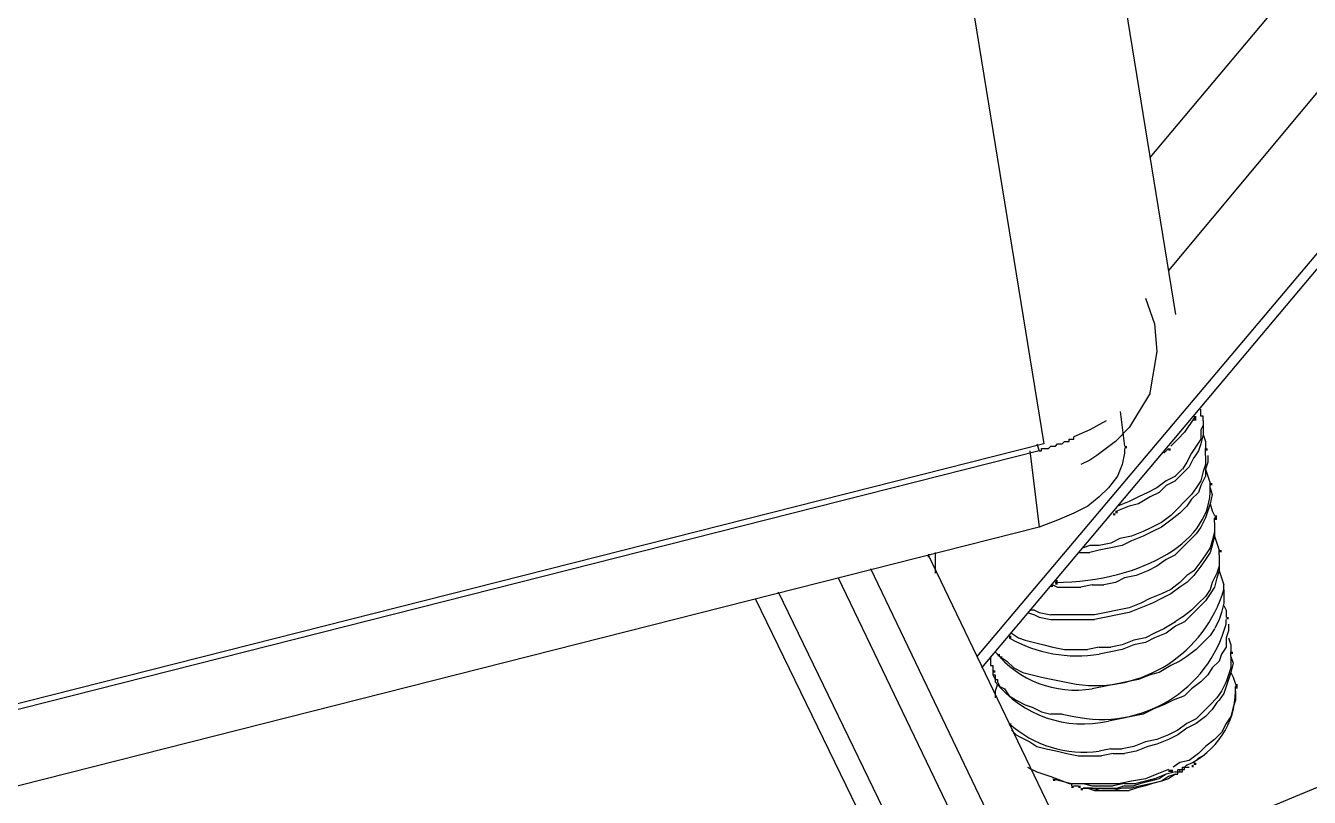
# Model space of a CAD drawing. Header units: millimetres. Extents: x 25 to 550, y -188 to 205.
# Drawn here: x 225.04 to 240.73, y -114.62 to -105.19 of the extents above; entities that cross this region are included whole.
import ezdxf

# ---------------------------------------------------------------- set-up
doc = ezdxf.new("R2010")
doc.units = ezdxf.units.MM
doc.layers.add('PDF_图层 1', color=7, linetype='Continuous', true_color=0x231f20)

msp = doc.modelspace()

# ---------------------------------------------------------------- linework, layer by layer
at = {"layer": 'PDF_图层 1', "color": 7, "lineweight": -3}
for points in [[(236.071, -90.124), (239.091, -108.718)], [(234.463, -91.732), (237.482, -110.298)], [(240.981, -104.175), (238.78, -106.799)], [(241.715, -104.937), (239.006, -108.182)], [(262.877, -105.332), (234.492, -117.126)], [(241.884, -106.715), (236.664, -112.894)], [(241.8, -106.997), (236.72, -113.035)], [(238.724, -108.521), (238.836, -108.831)], [(238.837, -108.831), (238.865, -109.17)], [(238.865, -109.17), (238.78, -109.677)], [(238.781, -109.678), (238.527, -110.1)], [(238.414, -109.903), (238.47, -110.326)], [(239.401, -109.959), (239.401, -109.875)], [(238.244, -110.016), (238.047, -110.129), (237.849, -110.213)], [(238.527, -110.1), (238.357, -110.27)], [(239.26, -110.072), (239.204, -110.157)], [(239.316, -109.988), (239.26, -110.073)], [(239.429, -110.016), (239.429, -109.96), (239.401, -109.96)], [(239.429, -110.072), (239.401, -110.129)], [(239.429, -110.016), (239.429, -110.101)], [(239.429, -110.016), (239.429, -110.072)], [(239.429, -110.1), (239.429, -110.186)], [(237.426, -110.383), (237.454, -110.383), (237.454, -110.354), (237.511, -110.354), (237.539, -110.354), (237.567, -110.326), (237.624, -110.326), (237.651, -110.298), (237.708, -110.298), (237.736, -110.27), (237.765, -110.27), (237.793, -110.27), (237.793, -110.242), (237.849, -110.242), (237.849, -110.214)], [(239.119, -110.242), (239.034, -110.327)], [(239.204, -110.157), (239.119, -110.242)], [(239.401, -110.242), (239.345, -110.327)], [(239.401, -110.129), (239.401, -110.242)], [(239.429, -110.185), (239.401, -110.298)], [(239.429, -110.185), (239.458, -110.27), (239.458, -110.354)], [(237.426, -110.383), (139.826, -135.1)], [(237.482, -110.298), (139.882, -135.016)], [(237.313, -110.383), (237.426, -111.314)], [(237.398, -110.298), (237.426, -110.383)], [(238.47, -110.354), (238.47, -110.411), (238.441, -110.552), (238.385, -110.693), (238.273, -110.835), (238.16, -110.947), (238.019, -111.06), (237.849, -111.145), (237.652, -111.229), (237.426, -111.314)], [(238.357, -110.27), (238.131, -110.439)], [(239.006, -110.354), (238.95, -110.411)], [(239.288, -110.411), (239.232, -110.524)], [(239.345, -110.326), (239.289, -110.411)], [(239.373, -110.383), (239.317, -110.468)], [(239.401, -110.298), (239.373, -110.383)], [(239.457, -110.439), (239.457, -110.354)], [(238.047, -110.496), (237.934, -110.552)], [(239.457, -110.439), (239.457, -110.496), (239.457, -110.552), (239.429, -110.637), (239.401, -110.75), (239.345, -110.834), (239.289, -110.919), (239.204, -111.004), (239.119, -111.088), (239.035, -111.173), (238.921, -111.257), (238.808, -111.314), (238.696, -111.37), (238.555, -111.427), (238.413, -111.455), (238.301, -111.511), (238.16, -111.54), (238.047, -111.54), (237.962, -111.568)], [(238.131, -110.439), (238.047, -110.496)], [(239.232, -110.524), (239.176, -110.609)], [(239.316, -110.467), (239.26, -110.58)], [(239.486, -110.524), (239.457, -110.609)], [(239.486, -110.439), (239.486, -110.524)], [(239.091, -110.693), (238.978, -110.75)], [(239.175, -110.608), (239.09, -110.693)], [(239.175, -110.665), (239.09, -110.75)], [(239.26, -110.58), (239.175, -110.665)], [(239.457, -110.693), (239.401, -110.806)], [(239.457, -110.608), (239.486, -110.693), (239.514, -110.778)], [(239.457, -110.608), (239.457, -110.693)], [(238.752, -110.891), (238.639, -110.947)], [(238.865, -110.834), (238.752, -110.891)], [(238.893, -110.891), (238.781, -110.947)], [(238.978, -110.75), (238.865, -110.834)], [(238.978, -110.806), (238.893, -110.891)], [(239.091, -110.75), (238.978, -110.806)], [(239.373, -110.891), (239.288, -110.975)], [(239.401, -110.806), (239.373, -110.891)], [(239.514, -110.834), (239.514, -110.778)], [(239.514, -110.834), (239.542, -110.919)], [(238.527, -111.004), (238.385, -111.06)], [(238.639, -110.947), (238.527, -111.004)], [(238.639, -111.032), (238.527, -111.06)], [(238.781, -110.947), (238.639, -111.032)], [(239.288, -110.975), (239.232, -111.06)], [(239.514, -111.032), (239.486, -111.116)], [(239.542, -110.919), (239.514, -111.032)], [(239.514, -111.032), (239.542, -111.116), (239.57, -111.173)], [(238.527, -111.06), (238.385, -111.116)], [(239.147, -111.145), (239.035, -111.229)], [(239.232, -111.06), (239.147, -111.145)], [(239.457, -111.201), (239.401, -111.314)], [(239.486, -111.116), (239.457, -111.201)], [(239.57, -111.257), (239.57, -111.201)], [(237.426, -111.314), (139.854, -136.032)], [(239.57, -111.257), (239.57, -111.314), (239.57, -111.37), (239.542, -111.483), (239.514, -111.568), (239.458, -111.653), (239.401, -111.737), (239.317, -111.85), (239.232, -111.907), (239.147, -111.991), (239.034, -112.076), (238.921, -112.132), (238.78, -112.188), (238.668, -112.245), (238.526, -112.302), (238.385, -112.33), (238.244, -112.358), (238.103, -112.386), (237.962, -112.386), (237.821, -112.386), (237.68, -112.386), (237.567, -112.386)], [(238.922, -111.314), (238.809, -111.37)], [(239.034, -111.229), (238.922, -111.314)], [(239.401, -111.314), (239.345, -111.399)], [(239.57, -111.257), (239.57, -111.342)], [(239.57, -111.342), (239.57, -111.427)], [(238.555, -111.483), (238.442, -111.54)], [(238.696, -111.427), (238.554, -111.483)], [(238.809, -111.37), (238.696, -111.427)], [(239.26, -111.483), (239.175, -111.568)], [(239.345, -111.399), (239.26, -111.483)], [(239.57, -111.427), (239.542, -111.54)], [(239.57, -111.427), (239.599, -111.511)], [(239.598, -111.511), (239.627, -111.596)], [(236.071, -111.653), (240.191, -120.23)], [(236.1, -111.653), (236.071, -111.653), (236.071, -111.681)], [(236.156, -111.624), (236.156, -111.878)], [(237.906, -111.624), (238.047, -111.624)], [(238.16, -111.596), (238.047, -111.624)], [(238.301, -111.568), (238.16, -111.596)], [(238.442, -111.54), (238.301, -111.568)], [(239.091, -111.653), (238.978, -111.709)], [(239.175, -111.568), (239.09, -111.653)], [(239.514, -111.624), (239.458, -111.709)], [(239.542, -111.54), (239.514, -111.624)], [(239.627, -111.653), (239.627, -111.596)], [(239.627, -111.653), (239.627, -111.765)], [(239.627, -111.653), (239.627, -111.737)], [(235.366, -111.822), (239.486, -120.428)], [(238.865, -111.794), (238.752, -111.85)], [(238.978, -111.709), (238.865, -111.794)], [(239.401, -111.794), (239.316, -111.907)], [(239.457, -111.709), (239.401, -111.794)], [(239.627, -111.794), (239.598, -111.878)], [(239.627, -111.737), (239.627, -111.794)], [(239.627, -111.765), (239.627, -111.85)], [(234.971, -111.935), (239.373, -121.105)], [(238.47, -111.935), (238.357, -111.991)], [(238.611, -111.907), (238.47, -111.935)], [(238.752, -111.85), (238.611, -111.907)], [(239.316, -111.907), (239.232, -111.991)], [(239.598, -111.878), (239.542, -111.991)], [(239.598, -111.935), (239.57, -112.048)], [(239.627, -111.85), (239.598, -111.935)], [(239.627, -111.85), (239.655, -111.935), (239.683, -112.019)], [(234.238, -112.104), (236.805, -117.408)], [(237.595, -112.019), (237.652, -112.048), (237.793, -112.048), (237.934, -112.048)], [(238.075, -112.019), (237.934, -112.048)], [(238.075, -112.019), (238.216, -112.019)], [(238.357, -111.991), (238.216, -112.019)], [(239.034, -112.132), (238.922, -112.189)], [(239.147, -112.048), (239.035, -112.132)], [(239.232, -111.991), (239.147, -112.048)], [(239.514, -112.076), (239.458, -112.161)], [(239.514, -112.132), (239.458, -112.217)], [(239.542, -111.991), (239.514, -112.076)], [(239.57, -112.048), (239.514, -112.132)], [(239.683, -112.076), (239.683, -112.019)], [(239.683, -112.076), (239.683, -112.161)], [(233.955, -112.189), (236.382, -117.183)], [(238.668, -112.302), (238.527, -112.358)], [(238.809, -112.245), (238.667, -112.302)], [(238.922, -112.189), (238.809, -112.245)], [(239.373, -112.245), (239.288, -112.33)], [(239.373, -112.302), (239.288, -112.386)], [(239.457, -112.161), (239.373, -112.245)], [(239.457, -112.217), (239.373, -112.302)], [(239.683, -112.245), (239.655, -112.358)], [(239.683, -112.161), (239.683, -112.245)], [(239.683, -112.273), (239.712, -112.33), (239.712, -112.415)], [(237.285, -112.358), (237.37, -112.386), (237.426, -112.415), (237.567, -112.443), (237.708, -112.443), (237.821, -112.443), (237.962, -112.443), (238.103, -112.443)], [(237.37, -112.33), (237.313, -112.33)], [(237.37, -112.33), (237.426, -112.358)], [(237.426, -112.358), (237.567, -112.386)], [(238.244, -112.415), (238.103, -112.443)], [(238.385, -112.386), (238.244, -112.415)], [(238.527, -112.358), (238.385, -112.386)], [(239.175, -112.415), (239.09, -112.471)], [(239.288, -112.33), (239.176, -112.415)], [(239.288, -112.386), (239.203, -112.471)], [(239.627, -112.443), (239.571, -112.555)], [(239.655, -112.358), (239.627, -112.443)], [(239.711, -112.499), (239.711, -112.443)], [(237.087, -112.612), (237.172, -112.668), (237.257, -112.697), (237.37, -112.724), (237.482, -112.753), (237.595, -112.781), (237.736, -112.81), (237.878, -112.81), (238.018, -112.81)], [(238.837, -112.612), (238.724, -112.668)], [(238.978, -112.612), (238.836, -112.668)], [(238.95, -112.556), (238.837, -112.612)], [(239.091, -112.471), (238.949, -112.556)], [(239.091, -112.527), (238.978, -112.612)], [(239.204, -112.471), (239.091, -112.527)], [(239.57, -112.556), (239.514, -112.64)], [(239.74, -112.584), (239.711, -112.668)], [(239.74, -112.499), (239.74, -112.584)], [(238.442, -112.753), (238.301, -112.781)], [(238.583, -112.697), (238.442, -112.753)], [(238.583, -112.753), (238.442, -112.81)], [(238.724, -112.668), (238.583, -112.697)], [(238.724, -112.725), (238.583, -112.753)], [(238.837, -112.668), (238.724, -112.725)], [(239.429, -112.725), (239.344, -112.81)], [(239.514, -112.64), (239.429, -112.725)], [(239.711, -112.668), (239.711, -112.781)], [(239.74, -112.668), (239.768, -112.753)], [(239.768, -112.753), (239.768, -112.838)], [(236.833, -112.894), (236.833, -112.951)], [(236.946, -112.894), (237.031, -112.951)], [(238.16, -112.781), (238.019, -112.81)], [(238.16, -112.781), (238.301, -112.781)], [(238.301, -112.838), (238.16, -112.866)], [(238.442, -112.81), (238.301, -112.838)], [(239.232, -112.894), (239.147, -112.951)], [(239.345, -112.81), (239.232, -112.894)], [(239.655, -112.866), (239.627, -112.951)], [(239.711, -112.781), (239.655, -112.866)], [(239.768, -112.894), (239.768, -112.838)], [(239.768, -112.894), (239.796, -112.979)], [(239.768, -112.894), (239.768, -112.951)], [(236.833, -112.951), (236.833, -113.007)], [(236.833, -113.007), (236.862, -113.007), (236.862, -113.063)], [(236.862, -113.064), (236.862, -113.12), (236.89, -113.12), (236.89, -113.148)], [(236.862, -113.064), (236.862, -113.12), (236.89, -113.176)], [(237.031, -112.951), (237.116, -113.035)], [(237.116, -113.035), (237.228, -113.091)], [(239.034, -113.007), (238.893, -113.092)], [(239.147, -112.951), (239.035, -113.007)], [(239.542, -113.035), (239.486, -113.12)], [(239.627, -112.951), (239.542, -113.035)], [(239.768, -113.035), (239.74, -113.12)], [(239.768, -112.951), (239.768, -113.035)], [(239.796, -112.979), (239.768, -113.091)], [(236.89, -113.148), (236.89, -113.176), (236.919, -113.176), (236.919, -113.204)], [(236.89, -113.176), (236.89, -113.205)], [(236.918, -113.233), (236.89, -113.318), (236.89, -113.402)], [(236.918, -113.205), (236.946, -113.261)], [(236.918, -113.233), (236.918, -113.233)], [(237.228, -113.092), (237.341, -113.12)], [(237.341, -113.12), (237.454, -113.148)], [(237.454, -113.148), (237.595, -113.176)], [(237.595, -113.176), (237.736, -113.205)], [(237.736, -113.205), (237.878, -113.233)], [(238.357, -113.233), (238.216, -113.261)], [(238.498, -113.205), (238.357, -113.233)], [(238.639, -113.176), (238.498, -113.205)], [(238.781, -113.12), (238.639, -113.176)], [(238.893, -113.092), (238.781, -113.12)], [(239.401, -113.205), (239.289, -113.289)], [(239.486, -113.12), (239.401, -113.205)], [(239.711, -113.205), (239.655, -113.317)], [(239.74, -113.12), (239.711, -113.205)], [(239.74, -113.176), (239.711, -113.261)], [(239.768, -113.092), (239.74, -113.176)], [(239.768, -113.092), (239.796, -113.148)], [(239.796, -113.148), (239.825, -113.233)], [(236.946, -113.261), (237.003, -113.289)], [(237.003, -113.289), (237.059, -113.374)], [(237.059, -113.374), (237.144, -113.43)], [(238.216, -113.261), (238.075, -113.289)], [(239.204, -113.374), (239.062, -113.43)], [(239.288, -113.289), (239.203, -113.374)], [(239.655, -113.318), (239.599, -113.402)], [(239.683, -113.346), (239.627, -113.43)], [(239.711, -113.261), (239.683, -113.346)], [(239.824, -113.318), (239.824, -113.261)], [(239.824, -113.318), (239.824, -113.373)], [(239.824, -113.374), (239.824, -113.43)], [(237.144, -113.43), (237.257, -113.486)], [(237.257, -113.487), (237.341, -113.515)], [(237.341, -113.515), (237.454, -113.571)], [(238.809, -113.543), (238.696, -113.599)], [(238.95, -113.487), (238.808, -113.543)], [(239.063, -113.43), (238.95, -113.486)], [(239.514, -113.487), (239.429, -113.572)], [(239.542, -113.543), (239.457, -113.628)], [(239.598, -113.402), (239.514, -113.487)], [(239.598, -113.458), (239.542, -113.543)], [(239.598, -113.458), (239.627, -113.43)], [(239.796, -113.515), (239.768, -113.627)], [(239.824, -113.43), (239.796, -113.515)], [(237.454, -113.571), (237.567, -113.6)], [(237.708, -113.599), (237.567, -113.599)], [(237.708, -113.599), (237.849, -113.628)], [(238.414, -113.656), (238.273, -113.684)], [(238.555, -113.628), (238.414, -113.656)], [(238.696, -113.599), (238.554, -113.628)], [(239.232, -113.712), (239.119, -113.797)], [(239.345, -113.656), (239.232, -113.712)], [(239.345, -113.712), (239.232, -113.769)], [(239.429, -113.571), (239.344, -113.656)], [(239.457, -113.628), (239.345, -113.713)], [(239.711, -113.712), (239.655, -113.825)], [(239.768, -113.628), (239.712, -113.713)], [(237.087, -113.797), (237.144, -113.853), (237.2, -113.882), (237.313, -113.938), (237.398, -113.994), (237.511, -114.023), (237.652, -114.051), (237.764, -114.079), (237.906, -114.107), (238.047, -114.107), (238.188, -114.107)], [(239.006, -113.853), (238.865, -113.91)], [(239.119, -113.797), (239.006, -113.853)], [(239.119, -113.853), (239.006, -113.91)], [(239.232, -113.769), (239.119, -113.854)], [(239.655, -113.825), (239.57, -113.91)], [(238.301, -114.023), (238.16, -114.051)], [(238.301, -114.023), (238.442, -114.023)], [(238.583, -113.994), (238.442, -114.023)], [(238.724, -113.938), (238.583, -113.994)], [(238.752, -113.994), (238.611, -114.051)], [(238.865, -113.91), (238.724, -113.938)], [(238.865, -113.966), (238.752, -113.995)], [(239.006, -113.91), (238.865, -113.966)], [(239.457, -113.994), (239.373, -114.079)], [(239.57, -113.91), (239.458, -113.995)], [(238.329, -114.079), (238.188, -114.108)], [(238.329, -114.079), (238.47, -114.079)], [(238.611, -114.051), (238.47, -114.079)], [(239.26, -114.164), (239.147, -114.192)], [(239.373, -114.079), (239.26, -114.164)], [(239.429, -114.107), (239.373, -114.136), (239.317, -114.192)], [(237.285, -114.249), (237.341, -114.278)], [(237.341, -114.277), (237.398, -114.306)], [(237.398, -114.305), (237.482, -114.334)], [(237.482, -114.333), (237.567, -114.362)], [(239.091, -114.333), (239.006, -114.362), (238.922, -114.418), (238.808, -114.446), (238.668, -114.474), (238.554, -114.502), (238.442, -114.502), (238.329, -114.531), (238.188, -114.531)], [(238.865, -114.333), (238.724, -114.389)], [(238.978, -114.333), (238.836, -114.389)], [(239.006, -114.277), (238.865, -114.333)], [(238.978, -114.333), (238.893, -114.389)], [(239.091, -114.305), (238.978, -114.333)], [(239.091, -114.305), (238.978, -114.333)], [(239.091, -114.333), (239.006, -114.389)], [(239.147, -114.192), (239.062, -114.248)], [(239.091, -114.305), (239.119, -114.305), (239.119, -114.276), (239.176, -114.276), (239.176, -114.248), (239.203, -114.248), (239.232, -114.22)], [(239.091, -114.333), (239.119, -114.333), (239.119, -114.305), (239.147, -114.305), (239.147, -114.276), (239.176, -114.276), (239.203, -114.276), (239.203, -114.248), (239.26, -114.248)], [(239.091, -114.333), (239.119, -114.333), (239.119, -114.305), (239.176, -114.305), (239.176, -114.276)], [(237.567, -114.361), (237.792, -114.446)], [(237.595, -114.389), (237.708, -114.418)], [(237.708, -114.418), (237.821, -114.446)], [(237.793, -114.446), (237.821, -114.446), (237.821, -114.475)], [(237.821, -114.446), (237.962, -114.446), (238.103, -114.446), (238.273, -114.446), (238.414, -114.446)], [(237.821, -114.446), (237.962, -114.446), (238.075, -114.475), (238.216, -114.475), (238.329, -114.475)], [(237.849, -114.474), (237.906, -114.474)], [(238.47, -114.446), (238.329, -114.475)], [(238.47, -114.474), (238.385, -114.503)], [(238.555, -114.418), (238.414, -114.446)], [(238.47, -114.446), (238.611, -114.446)], [(238.47, -114.474), (238.583, -114.474)], [(238.724, -114.389), (238.555, -114.418)], [(238.668, -114.446), (238.583, -114.475)], [(238.724, -114.418), (238.611, -114.446)], [(238.724, -114.474), (238.611, -114.503)], [(238.781, -114.418), (238.668, -114.446)], [(238.837, -114.389), (238.724, -114.418)], [(238.809, -114.446), (238.724, -114.475)], [(238.893, -114.389), (238.781, -114.418)], [(238.922, -114.418), (238.809, -114.446)], [(239.006, -114.389), (238.921, -114.418)], [(237.962, -114.502), (238.019, -114.502), (238.103, -114.531), (238.187, -114.531), (238.301, -114.531), (238.414, -114.531), (238.527, -114.531)], [(237.962, -114.502), (238.047, -114.502), (238.131, -114.502), (238.216, -114.502), (238.301, -114.502), (238.385, -114.502)], [(238.075, -114.502), (237.962, -114.502)], [(238.075, -114.502), (238.188, -114.531)], [(238.611, -114.502), (238.526, -114.531)]]:
    msp.add_lwpolyline(points, dxfattribs=at)
for centre, radius, start, end in [((238.114, -111.614), 1.636, 261.6918, 343.5974), ((238.188, -112.086), 1.578, 257.5928, 344.8228), ((237.891, -111.205), 1.683, 240.4014, 279.2002), ((237.87, -112.046), 1.26, 218.9151, 279.3911), ((237.963, -112.343), 1.376, 218.7482, 282.9845), ((238.841, -113.318), 0.984, 293.4351, 0.0151), ((237.97, -112.711), 1.353, 227.7239, 278.0706)]:
    msp.add_arc(centre, radius, start, end, dxfattribs=at)
msp.add_ellipse((237.467, -110.811), major_axis=(-2.047, 0.093), ratio=0.57512, start_param=1.673248, end_param=3.200136, dxfattribs=at)
at = {"layer": 'PDF_图层 1', "color": 7, "lineweight": -3, "transparency": 33554559}
for points in [[(239.316, -109.96), (239.316, -110.016), (239.345, -109.96), (239.345, -110.016)], [(238.47, -110.326), (238.47, -110.355), (238.498, -110.326), (238.498, -110.355)], [(239.006, -110.355), (239.006, -110.383), (239.035, -110.355), (239.035, -110.383)], [(239.458, -110.355), (239.458, -110.383), (239.486, -110.355), (239.486, -110.383)], [(239.458, -110.355), (239.458, -110.383), (239.486, -110.355), (239.486, -110.383)], [(239.514, -110.778), (239.514, -110.806), (239.542, -110.778), (239.542, -110.806)], [(239.514, -110.778), (239.514, -110.806), (239.542, -110.778), (239.542, -110.806)], [(238.329, -111.145), (238.329, -111.173), (238.357, -111.145), (238.357, -111.173)], [(238.357, -111.116), (238.357, -111.145), (238.385, -111.116), (238.385, -111.145)], [(239.57, -111.173), (239.57, -111.229), (239.599, -111.173), (239.599, -111.229)], [(239.627, -111.596), (239.627, -111.624), (239.655, -111.596), (239.655, -111.624)], [(239.627, -111.596), (239.627, -111.624), (239.655, -111.596), (239.655, -111.624)], [(237.623, -111.963), (237.623, -112.019), (237.652, -111.963), (237.652, -112.019)], [(237.567, -112.019), (237.567, -112.048), (237.595, -112.019), (237.595, -112.048)], [(239.712, -112.414), (239.712, -112.443), (239.74, -112.414), (239.74, -112.443)], [(239.712, -112.414), (239.712, -112.443), (239.74, -112.414), (239.74, -112.443)], [(237.059, -112.64), (237.059, -112.668), (237.087, -112.64), (237.087, -112.668)], [(237.059, -112.64), (237.059, -112.668), (237.087, -112.64), (237.087, -112.668)], [(236.918, -112.866), (236.918, -112.894), (236.946, -112.866), (236.946, -112.894)], [(236.946, -112.894), (236.946, -112.922), (236.975, -112.894), (236.975, -112.922)], [(239.768, -112.838), (239.768, -112.866), (239.796, -112.838), (239.796, -112.866)], [(239.768, -112.838), (239.768, -112.866), (239.796, -112.838), (239.796, -112.866)], [(236.862, -113.063), (236.862, -113.092), (236.89, -113.063), (236.89, -113.092)], [(236.862, -113.063), (236.862, -113.092), (236.89, -113.063), (236.89, -113.092)], [(239.824, -113.233), (239.824, -113.289), (239.853, -113.233), (239.853, -113.289)], [(237.059, -113.712), (237.059, -113.741), (237.087, -113.712), (237.087, -113.741)], [(237.059, -113.712), (237.059, -113.741), (237.087, -113.712), (237.087, -113.741)], [(239.006, -114.277), (239.006, -114.305), (239.063, -114.277), (239.063, -114.305)], [(239.288, -114.22), (239.288, -114.248), (239.316, -114.22), (239.316, -114.248)], [(239.316, -114.192), (239.316, -114.221), (239.345, -114.192), (239.345, -114.221)], [(237.595, -114.39), (237.595, -114.418), (237.624, -114.39), (237.624, -114.418)], [(237.595, -114.39), (237.595, -114.418), (237.624, -114.39), (237.624, -114.418)], [(237.821, -114.474), (237.821, -114.502), (237.849, -114.474), (237.849, -114.502)], [(237.906, -114.474), (237.906, -114.502), (237.934, -114.474), (237.934, -114.502)], [(237.934, -114.502), (237.934, -114.531), (237.963, -114.502), (237.963, -114.531)]]:
    msp.add_solid(points, dxfattribs=at)

doc.saveas('drawing.dxf')
